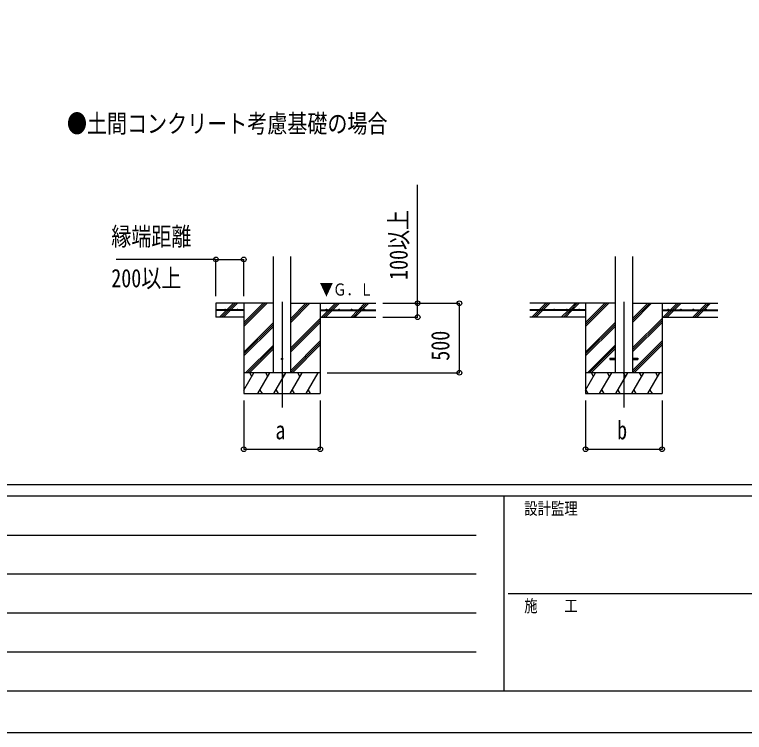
# Model space of a CAD drawing. Units: millimetres, scale not verified. Extents: x -16820 to 16820, y -11880 to 11880.
# Drawn here: x -8738 to -3490, y -11880 to -6717 of the extents above; entities that cross this region are included whole.
import ezdxf
from ezdxf.enums import TextEntityAlignment as Align

# ---------------------------------------------------------------- set-up
doc = ezdxf.new("R2010")
doc.units = ezdxf.units.MM
doc.header["$LTSCALE"] = 50
for name, color, linetype in [('0-2_USER1', 3, 'Continuous'), ('0-4_YKK_12', 2, 'Continuous'), ('0-5_YKK_13', 4, 'Continuous'), ('0-6_YKK_A1', 4, 'Continuous'), ('0-7_YKK_D', 6, 'Continuous'), ('0-8_YKK_ZWAK', 7, 'Continuous')]:
    doc.layers.add(name, color=color, linetype=linetype)
doc.styles.add('ＭＳ ゴシック', font='')
doc.styles.get('ＭＳ ゴシック').set_extended_font_data('MS Gothic')

msp = doc.modelspace()

# ---------------------------------------------------------------- linework, layer by layer
at = {"layer": '0-4_YKK_12'}
for p, q in [((-6814.89, -8783.79), (-6814.89, -9543)), ((-4357.5, -8783.79), (-4357.5, -9543))]:
    msp.add_line(p, q, dxfattribs=at)
at = {"layer": '0-5_YKK_13'}
for p, q in [((-4457.5, -9188.5), (-4457.5, -9197.5)), ((-4457.5, -9188.5), (-4420, -9188.5)), ((-4457.5, -9197.5), (-4420, -9197.5)), ((-4295, -9188.5), (-4257.5, -9188.5)), ((-4295, -9197.5), (-4257.5, -9197.5)), ((-4257.5, -9188.5), (-4257.5, -9197.5))]:
    msp.add_line(p, q, dxfattribs=at)
msp.add_circle((-6814.89, -9193), 5, dxfattribs=at)
at = {"layer": '0-6_YKK_A1'}
for p, q in [((-6877.39, -9293), (-6877.39, -8457.65)), ((-6752.39, -9293), (-6752.39, -8457.65)), ((-4420, -8456.65), (-4420, -9293)), ((-4295, -8456.65), (-4295, -9293)), ((-7210.92, -8840.5), (-7163.42, -8793)), ((-7196.78, -8840.5), (-7149.28, -8793)), ((-7182.64, -8840.5), (-7135.14, -8793)), ((-7089.89, -8793), (-7089.89, -9443)), ((-7089.89, -8959.88), (-6923.01, -8793)), ((-7089.89, -8945.74), (-6937.15, -8793)), ((-7089.89, -8931.6), (-6951.29, -8793)), ((-6752.39, -8930.75), (-6614.64, -8793)), ((-6752.39, -8916.61), (-6628.78, -8793)), ((-6752.39, -8902.46), (-6642.92, -8793)), ((-6752.39, -8793), (-6139.89, -8793)), ((-6539.89, -8793), (-6539.89, -9443)), ((-6478.29, -8840.5), (-6430.79, -8793)), ((-6464.15, -8840.5), (-6416.65, -8793)), ((-6450.01, -8840.5), (-6402.51, -8793)), ((-6266.16, -8840.5), (-6218.66, -8793)), ((-6252.02, -8840.5), (-6204.52, -8793)), ((-6237.87, -8840.5), (-6190.37, -8793)), ((-4420, -8793), (-5032.5, -8793)), ((-4965.67, -8840.5), (-4918.17, -8793)), ((-4946.67, -8835.64), (-4904.02, -8793)), ((-4937.38, -8840.5), (-4889.88, -8793)), ((-4753.53, -8840.5), (-4706.03, -8793)), ((-4739.39, -8840.5), (-4691.89, -8793)), ((-4725.25, -8840.5), (-4677.75, -8793)), ((-4632.5, -8793), (-4632.5, -9443)), ((-4632.5, -8959.88), (-4465.62, -8793)), ((-4632.5, -8945.74), (-4479.76, -8793)), ((-4632.5, -8931.6), (-4493.9, -8793)), ((-4295, -8930.75), (-4157.25, -8793)), ((-4295, -8916.61), (-4171.39, -8793)), ((-4295, -8902.46), (-4185.53, -8793)), ((-4295, -8793), (-3682.5, -8793)), ((-4082.5, -8793), (-4082.5, -9443)), ((-4020.9, -8840.5), (-3973.4, -8793)), ((-4006.76, -8840.5), (-3959.26, -8793)), ((-3992.62, -8840.5), (-3945.12, -8793)), ((-3808.77, -8840.5), (-3761.27, -8793)), ((-3794.63, -8840.5), (-3747.13, -8793)), ((-3780.49, -8840.5), (-3732.98, -8793)), ((-7089.89, -8840.5), (-7289.89, -8840.5)), ((-7089.89, -8845.5), (-7289.89, -8845.5)), ((-7262.02, -8891.6), (-7215.92, -8845.5)), ((-7249.28, -8893), (-7201.78, -8845.5)), ((-7235.14, -8893), (-7187.64, -8845.5)), ((-7089.89, -8840.5), (-7089.89, -8845.5)), ((-6539.89, -8840.5), (-6139.89, -8840.5)), ((-6539.89, -8840.5), (-6539.89, -8845.5)), ((-6539.89, -8845.5), (-6139.89, -8845.5)), ((-6530.79, -8893), (-6483.29, -8845.5)), ((-6516.65, -8893), (-6469.15, -8845.5)), ((-6502.51, -8893), (-6455.01, -8845.5)), ((-6318.66, -8893), (-6271.16, -8845.5)), ((-6304.52, -8893), (-6257.02, -8845.5)), ((-6290.37, -8893), (-6242.87, -8845.5)), ((-4632.5, -8840.5), (-5032.5, -8840.5)), ((-4632.5, -8845.5), (-5032.5, -8845.5)), ((-5018.17, -8893), (-4970.67, -8845.5)), ((-5004.02, -8893), (-4956.52, -8845.5)), ((-4989.88, -8893), (-4942.38, -8845.5)), ((-4951.52, -8840.5), (-4949.86, -8838.83)), ((-4804.63, -8891.6), (-4758.53, -8845.5)), ((-4791.89, -8893), (-4744.39, -8845.5)), ((-4777.75, -8893), (-4730.25, -8845.5)), ((-4632.5, -8840.5), (-4632.5, -8845.5)), ((-4082.5, -8840.5), (-3682.5, -8840.5)), ((-4082.5, -8840.5), (-4082.5, -8845.5)), ((-4082.5, -8845.5), (-3682.5, -8845.5)), ((-4073.4, -8893), (-4025.9, -8845.5)), ((-4059.26, -8893), (-4011.76, -8845.5)), ((-4045.12, -8893), (-3997.62, -8845.5)), ((-3861.27, -8893), (-3813.77, -8845.5)), ((-3847.13, -8893), (-3799.63, -8845.5)), ((-3832.99, -8893), (-3785.49, -8845.5)), ((-7089.89, -8893), (-7289.89, -8893)), ((-6752.39, -9114.59), (-6539.89, -8902.1)), ((-6752.39, -9128.74), (-6539.89, -8916.24)), ((-6539.89, -8893), (-6139.89, -8893)), ((-4632.5, -8893), (-5032.5, -8893)), ((-4295, -9114.59), (-4082.5, -8902.1)), ((-4295, -9128.74), (-4082.5, -8916.24)), ((-4082.5, -8893), (-3682.5, -8893)), ((-7089.89, -9143.73), (-6877.39, -8931.23)), ((-7089.89, -9157.87), (-6877.39, -8945.37)), ((-7089.89, -9172.01), (-6877.39, -8959.51)), ((-6752.39, -9142.88), (-6539.89, -8930.38)), ((-4632.5, -9143.73), (-4420, -8931.23)), ((-4632.5, -9157.87), (-4420, -8945.37)), ((-4632.5, -9172.01), (-4420, -8959.51)), ((-4295, -9142.88), (-4082.5, -8930.38)), ((-6752.39, -9276.72), (-6539.89, -9064.23)), ((-4295, -9276.72), (-4082.5, -9064.23)), ((-7077.03, -9293), (-6877.39, -9093.36)), ((-7062.89, -9293), (-6877.39, -9107.5)), ((-7048.74, -9293), (-6877.39, -9121.64)), ((-6752.39, -9290.87), (-6539.89, -9078.37)), ((-6740.38, -9293), (-6539.89, -9092.51)), ((-4619.64, -9293), (-4420, -9093.36)), ((-4605.5, -9293), (-4420, -9107.5)), ((-4591.36, -9293), (-4420, -9121.64)), ((-4295, -9290.87), (-4082.5, -9078.37)), ((-4282.99, -9293), (-4082.5, -9092.51)), ((-6539.89, -9293), (-7089.89, -9293)), ((-7089.89, -9418.45), (-7017.46, -9293)), ((-7032.46, -9318.98), (-7047.46, -9293)), ((-6988.59, -9443), (-6901.99, -9293)), ((-6916.99, -9318.98), (-6931.99, -9293)), ((-6873.12, -9443), (-6786.52, -9293)), ((-6801.52, -9318.98), (-6816.52, -9293)), ((-6757.65, -9443), (-6671.05, -9293)), ((-6686.05, -9318.98), (-6701.05, -9293)), ((-6642.18, -9443), (-6555.58, -9293)), ((-6585.58, -9293), (-6585.58, -9293)), ((-4082.5, -9293), (-4632.5, -9293)), ((-4632.5, -9418.45), (-4560.07, -9293)), ((-4575.07, -9318.98), (-4590.07, -9293)), ((-4531.2, -9443), (-4444.6, -9293)), ((-4459.6, -9318.98), (-4474.6, -9293)), ((-4415.73, -9443), (-4329.13, -9293)), ((-4344.13, -9318.98), (-4359.13, -9293)), ((-4300.26, -9443), (-4213.66, -9293)), ((-4228.66, -9318.98), (-4243.66, -9293)), ((-4184.79, -9443), (-4098.19, -9293)), ((-4113.19, -9318.98), (-4128.19, -9293)), ((-7089.89, -9443), (-6539.89, -9443)), ((-6973.59, -9417.02), (-6958.59, -9443)), ((-6858.12, -9417.02), (-6843.12, -9443)), ((-6742.65, -9417.02), (-6727.65, -9443)), ((-6627.18, -9417.02), (-6612.18, -9443)), ((-4632.5, -9443), (-4082.5, -9443)), ((-4631.67, -9417.02), (-4616.67, -9443)), ((-4516.2, -9417.02), (-4501.2, -9443)), ((-4400.73, -9417.02), (-4385.73, -9443)), ((-4285.26, -9417.02), (-4270.26, -9443)), ((-4169.79, -9417.02), (-4154.79, -9443))]:
    msp.add_line(p, q, dxfattribs=at)
msp.add_lwpolyline([(-6877.39, -8793), (-7289.89, -8793), (-7289.89, -8893)], dxfattribs=at)
for centre in [(-7224.89, -8838), (-7134.89, -8838), (-6494.89, -8838), (-6404.89, -8838), (-6314.89, -8838), (-6224.89, -8838), (-4947.5, -8838), (-4857.5, -8838), (-4767.5, -8838), (-4677.5, -8838), (-4037.5, -8838), (-3947.5, -8838), (-3857.5, -8838), (-3767.5, -8838)]:
    msp.add_circle(centre, 2.5, dxfattribs=at)
at = {"layer": '0-7_YKK_D'}
for p, q in [((-7289.89, -8477.74), (-8007.69, -8477.74)), ((-7289.89, -8743), (-7289.89, -8476.74)), ((-7289.89, -8477.74), (-7089.89, -8477.74)), ((-7089.89, -8743), (-7089.89, -8476.74)), ((-6089.89, -8793), (-5538.89, -8793)), ((-6089.89, -8793), (-5838.89, -8793)), ((-5539.89, -9293), (-5539.89, -8793)), ((-6089.89, -8893), (-5838.89, -8893)), ((-6489.89, -9293), (-5538.89, -9293)), ((-7089.89, -9493), (-7089.89, -9844)), ((-6539.89, -9493), (-6539.89, -9844)), ((-4632.5, -9493), (-4632.5, -9844)), ((-4082.5, -9493), (-4082.5, -9844)), ((-7089.89, -9843), (-6539.89, -9843)), ((-4632.5, -9843), (-4082.5, -9843))]:
    msp.add_line(p, q, dxfattribs=at)
msp.add_lwpolyline([(-5839.89, -8893), (-5839.89, -8793), (-5839.89, -7940.2)], dxfattribs=at)
for centre in [(-7289.89, -8477.74), (-7089.89, -8477.74), (-5839.89, -8793), (-5539.89, -8793), (-5839.89, -8893), (-5539.89, -9293), (-7089.89, -9843), (-6539.89, -9843), (-4632.5, -9843), (-4082.5, -9843)]:
    msp.add_circle(centre, 17, dxfattribs=at)
at = {"layer": '0-8_YKK_ZWAK'}
for p, q in [((15580.08, -10100), (-15619.92, -10100)), ((-5219.92, -10180), (-15619.92, -10180)), ((-5219.92, -10180), (-5219.92, -11580)), ((-19.92, -10180), (-5219.92, -10180)), ((-15449.92, -10460), (-5419.92, -10460)), ((-15449.92, -10740), (-5419.92, -10740)), ((-5189.92, -10880), (-19.92, -10880)), ((-15449.92, -11020), (-5419.92, -11020)), ((-15449.92, -11300), (-5419.92, -11300)), ((-15619.92, -11580), (-5219.92, -11580)), ((-5219.92, -11580), (-19.92, -11580))]:
    msp.add_line(p, q, dxfattribs=at)
msp.add_lwpolyline([(-16820, -11880), (16820, -11880), (16820, 11880), (-16820, 11880)], close=True, dxfattribs=at)

# ---------------------------------------------------------------- texts
at = {"layer": '0-2_USER1', "style": 'ＭＳ ゴシック', "width": 0.8}
msp.add_text('●土間コンクリート考慮基礎の場合', height=132, dxfattribs=at).set_placement((-8361.37, -7606.15), align=Align.BOTTOM_LEFT)
at = {"layer": '0-6_YKK_A1', "style": 'ＭＳ ゴシック', "width": 0.8}
msp.add_text('▼Ｇ．Ｌ', height=87.98, dxfattribs=at).set_placement((-6543.76, -8764.55), align=Align.BOTTOM_LEFT)
at = {"layer": '0-7_YKK_D', "style": 'ＭＳ ゴシック', "width": 0.8}
for s, p in [('100以上', (-5871.89, -8625)), ('500', (-5571.89, -9206.2))]:
    msp.add_text(s, height=132, rotation=90, dxfattribs=at).set_placement(p, align=Align.BOTTOM_LEFT)
for s, p in [('縁端距離', (-8042.69, -8417.74)), ('200以上', (-8042.69, -8717.74)), ('b', (-4405.5, -9811)), ('a', (-6862.89, -9811))]:
    msp.add_text(s, height=132, dxfattribs=at).set_placement(p, align=Align.BOTTOM_LEFT)
at = {"layer": '0-8_YKK_ZWAK', "style": 'ＭＳ ゴシック', "width": 0.8}
for s, p in [('設計監理', (-5073.25, -10340)), ('施\u3000\u3000工', (-5073.25, -11040))]:
    msp.add_text(s, height=87.98, dxfattribs=at).set_placement(p, align=Align.BOTTOM_LEFT)

doc.saveas('drawing.dxf')
